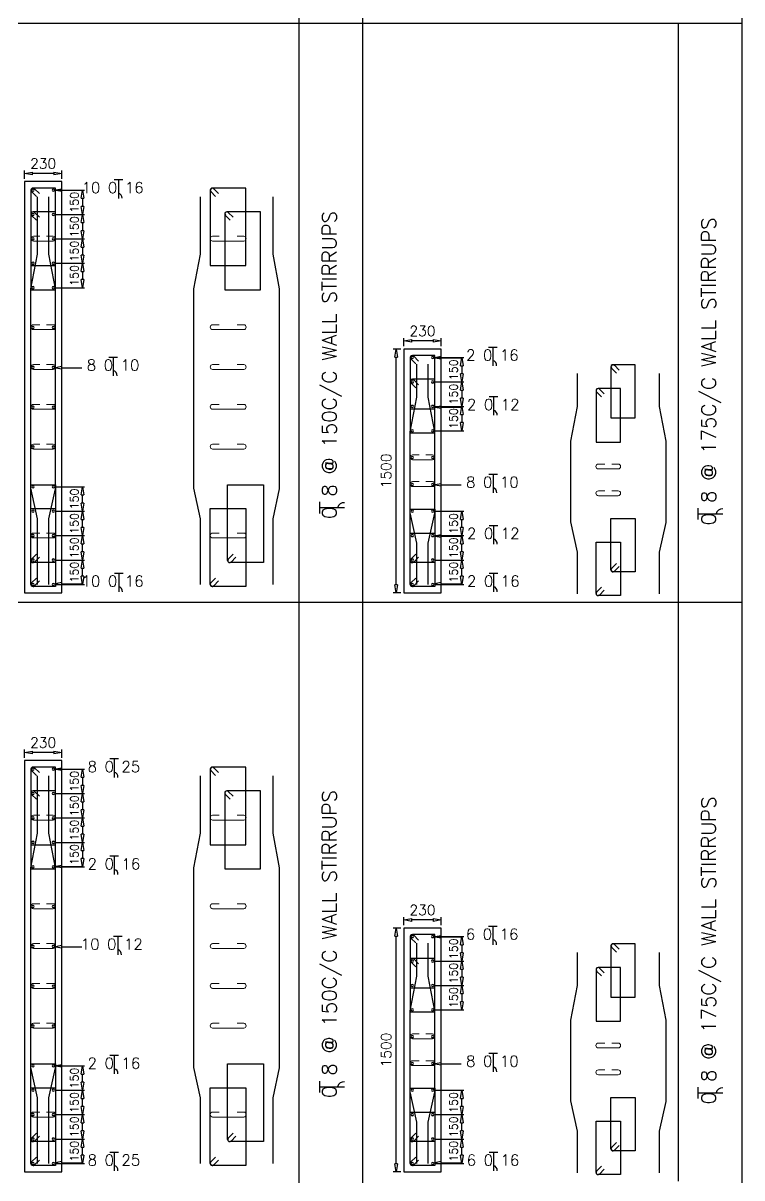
# Model space of a CAD drawing. Header units: millimetres. Extents: x 331487 to 517269, y 198509 to 399936.
# Drawn here: x 389005 to 397853, y 219869 to 234075 of the extents above; entities that cross this region are included whole.
import ezdxf

# ---------------------------------------------------------------- set-up
doc = ezdxf.new("R2010")
doc.units = ezdxf.units.MM
doc.header["$MEASUREMENT"] = 0
doc.layers.add('BEAM', color=1, linetype='Continuous', lineweight=5)
for name, color, linetype in [('COLUMN', 6, 'Continuous'), ('FOOTING', 5, 'Continuous'), ('FOOTING-SCH', 3, 'Continuous')]:
    doc.layers.add(name, color=color, linetype=linetype)
doc.styles.add('RO', font='romans.shx', dxfattribs={"height": 125})
doc.styles.add('ROMANS', font='romans.shx')

# ---------------------------------------------------------------- blocks, each defined once
blk = doc.blocks.new('_ClosedBlank')
at = {"color": 0, "linetype": 'ByBlock', "lineweight": -2}
for p, q in [((-1, 0.17), (0, 0)), ((-1, 0.17), (-1, -0.17)), ((0, 0), (-1, -0.17))]:
    blk.add_line(p, q, dxfattribs=at)

msp = doc.modelspace()

# ---------------------------------------------------------------- linework, layer by layer
at = {"color": 8, "linetype": 'Continuous'}
for p, q in [((380148, 234075), (397853, 234075)), ((380148, 226952), (397853, 226952))]:
    msp.add_line(p, q, dxfattribs=at)
at = {"color": 1, "linetype": 'Continuous'}
for p, q in [((390125, 232150), (390232, 232150)), ((390179, 232150), (390179, 231919)), ((394733, 230090), (394841, 230090)), ((394787, 230090), (394787, 229860)), ((390062, 229967), (390169, 229967)), ((390115, 229967), (390115, 229737)), ((394742, 229481), (394849, 229481)), ((394796, 229481), (394796, 229251)), ((394736, 228527), (394843, 228527)), ((394789, 228527), (394789, 228297)), ((392657, 228043), (392657, 228184)), ((392657, 228114), (392961, 228114)), ((397313, 227967), (397313, 228108)), ((397313, 228038), (397618, 228038)), ((394742, 227896), (394849, 227896)), ((394796, 227896), (394796, 227665)), ((390129, 227310), (390236, 227310)), ((390182, 227310), (390182, 227080)), ((394742, 227310), (394849, 227310)), ((394796, 227310), (394796, 227080)), ((390073, 225027), (390181, 225027)), ((390127, 225027), (390127, 224796)), ((390073, 223831), (390181, 223831)), ((390127, 223831), (390127, 223601)), ((394733, 222967), (394841, 222967)), ((394787, 222967), (394787, 222737)), ((390117, 222844), (390224, 222844)), ((390170, 222844), (390170, 222614)), ((390073, 221379), (390181, 221379)), ((390127, 221379), (390127, 221148)), ((394736, 221404), (394843, 221404)), ((394789, 221404), (394789, 221174)), ((392657, 220920), (392657, 221061)), ((392657, 220991), (392961, 220991)), ((397313, 220844), (397313, 220985)), ((397313, 220915), (397618, 220915)), ((390073, 220187), (390181, 220187)), ((390127, 220187), (390127, 219957)), ((394742, 220187), (394849, 220187)), ((394796, 220187), (394796, 219957))]:
    msp.add_line(p, q, dxfattribs=at)
for centre, radius, start, end in [((390163, 231924), 61.2, 355.5803, 75.6804), ((394772, 229864), 61.2, 355.5803, 75.6804), ((390100, 229741), 61.2, 355.5803, 75.6804), ((394780, 229255), 61.2, 355.5803, 75.6804), ((394774, 228301), 61.2, 355.5803, 75.6804), ((392955, 228094), 80.7, 85.5803, 165.6804), ((397612, 228018), 80.7, 85.5803, 165.6804), ((394780, 227670), 61.2, 355.5803, 75.6804), ((390167, 227084), 61.2, 355.5803, 75.6804), ((394780, 227084), 61.2, 355.5803, 75.6804), ((390112, 224801), 61.2, 355.5803, 75.6804), ((390112, 223605), 61.2, 355.5803, 75.6804), ((394772, 222742), 61.2, 355.5803, 75.6804), ((390155, 222618), 61.2, 355.5803, 75.6804), ((390112, 221153), 61.2, 355.5803, 75.6804), ((394774, 221178), 61.2, 355.5803, 75.6804), ((392955, 220971), 80.7, 85.5803, 165.6804), ((397612, 220895), 80.7, 85.5803, 165.6804), ((390112, 219962), 61.2, 355.5803, 75.6804), ((394780, 219962), 61.2, 355.5803, 75.6804)]:
    msp.add_arc(centre, radius, start, end, dxfattribs=at)
at = {"layer": 'BEAM', "ltscale": 0.05}
for p, q in [((389132, 231453), (389212, 231453)), ((389375, 231453), (389295, 231453)), ((391338, 231453), (391418, 231453)), ((391721, 231453), (391641, 231453)), ((389132, 231393), (389375, 231393)), ((391338, 231393), (391721, 231393)), ((389132, 230364), (389212, 230364)), ((389132, 230304), (389375, 230304)), ((389375, 230364), (389295, 230364)), ((391338, 230364), (391418, 230364)), ((391338, 230304), (391721, 230304)), ((391721, 230364), (391641, 230364)), ((389132, 229874), (389212, 229874)), ((389375, 229874), (389295, 229874)), ((391338, 229874), (391418, 229874)), ((391721, 229874), (391641, 229874)), ((389132, 229814), (389375, 229814)), ((391338, 229814), (391721, 229814)), ((389132, 229384), (389212, 229384)), ((389132, 229324), (389375, 229324)), ((389375, 229384), (389295, 229384)), ((391338, 229384), (391418, 229384)), ((391338, 229324), (391721, 229324)), ((391721, 229384), (391641, 229384)), ((389132, 228894), (389212, 228894)), ((389375, 228894), (389295, 228894)), ((391338, 228894), (391418, 228894)), ((391721, 228894), (391641, 228894)), ((389132, 228834), (389375, 228834)), ((391338, 228834), (391721, 228834)), ((393800, 228764), (393880, 228764)), ((394044, 228764), (393964, 228764)), ((393800, 228704), (394044, 228704)), ((396086, 228651), (396166, 228651)), ((396086, 228591), (396330, 228591)), ((396330, 228651), (396250, 228651)), ((393800, 228434), (393880, 228434)), ((394044, 228434), (393964, 228434)), ((393800, 228374), (394044, 228374)), ((396086, 228321), (396166, 228321)), ((396330, 228321), (396250, 228321)), ((396086, 228261), (396330, 228261)), ((389132, 227801), (389212, 227801)), ((389132, 227741), (389375, 227741)), ((389375, 227801), (389295, 227801)), ((391338, 227801), (391418, 227801)), ((391338, 227741), (391721, 227741)), ((391721, 227801), (391641, 227801)), ((389132, 224330), (389212, 224330)), ((389375, 224330), (389295, 224330)), ((391338, 224330), (391418, 224330)), ((391721, 224330), (391641, 224330)), ((389132, 224270), (389375, 224270)), ((391338, 224270), (391721, 224270)), ((389132, 223241), (389212, 223241)), ((389132, 223181), (389375, 223181)), ((389375, 223241), (389295, 223241)), ((391338, 223241), (391418, 223241)), ((391338, 223181), (391721, 223181)), ((391721, 223241), (391641, 223241)), ((389132, 222751), (389212, 222751)), ((389375, 222751), (389295, 222751)), ((391338, 222751), (391418, 222751)), ((391721, 222751), (391641, 222751)), ((389132, 222691), (389375, 222691)), ((391338, 222691), (391721, 222691)), ((389132, 222261), (389212, 222261)), ((389132, 222201), (389375, 222201)), ((389375, 222261), (389295, 222261)), ((391338, 222261), (391418, 222261)), ((391338, 222201), (391721, 222201)), ((391721, 222261), (391641, 222261)), ((389132, 221771), (389212, 221771)), ((389375, 221771), (389295, 221771)), ((391338, 221771), (391418, 221771)), ((391721, 221771), (391641, 221771)), ((389132, 221711), (389375, 221711)), ((391338, 221711), (391721, 221711)), ((393800, 221641), (393880, 221641)), ((394044, 221641), (393964, 221641)), ((393800, 221581), (394044, 221581)), ((396086, 221528), (396166, 221528)), ((396330, 221528), (396250, 221528)), ((396086, 221468), (396330, 221468)), ((393800, 221311), (393880, 221311)), ((393800, 221251), (394044, 221251)), ((394044, 221311), (393964, 221311)), ((396086, 221198), (396166, 221198)), ((396330, 221198), (396250, 221198)), ((396086, 221138), (396330, 221138)), ((389132, 220678), (389212, 220678)), ((389132, 220618), (389375, 220618)), ((389375, 220678), (389295, 220678)), ((391338, 220678), (391418, 220678)), ((391338, 220618), (391721, 220618)), ((391721, 220678), (391641, 220678))]:
    msp.add_line(p, q, dxfattribs=at)
for centre, start, end in [((389132, 231423), 90, 270), ((389375, 231423), 270, 90), ((391338, 231423), 90, 270), ((391721, 231423), 270, 90), ((389132, 230334), 90, 270), ((389375, 230334), 270, 90), ((391338, 230334), 90, 270), ((391721, 230334), 270, 90), ((389132, 229844), 90, 270), ((389375, 229844), 270, 90), ((391338, 229844), 90, 270), ((391721, 229844), 270, 90), ((389132, 229354), 90, 270), ((389375, 229354), 270, 90), ((391338, 229354), 90, 270), ((391721, 229354), 270, 90), ((389132, 228864), 90, 270), ((389375, 228864), 270, 90), ((391338, 228864), 90, 270), ((391721, 228864), 270, 90), ((393800, 228734), 90, 270), ((394044, 228734), 270, 90), ((396086, 228621), 90, 270), ((396330, 228621), 270, 90), ((393800, 228404), 90, 270), ((394044, 228404), 270, 90), ((396086, 228291), 90, 270), ((396330, 228291), 270, 90), ((389132, 227771), 90, 270), ((389375, 227771), 270, 90), ((391338, 227771), 90, 270), ((391721, 227771), 270, 90), ((389132, 224300), 90, 270), ((389375, 224300), 270, 90), ((391338, 224300), 90, 270), ((391721, 224300), 270, 90), ((389132, 223211), 90, 270), ((389375, 223211), 270, 90), ((391338, 223211), 90, 270), ((391721, 223211), 270, 90), ((389132, 222721), 90, 270), ((389375, 222721), 270, 90), ((391338, 222721), 90, 270), ((391721, 222721), 270, 90), ((389132, 222231), 90, 270), ((389375, 222231), 270, 90), ((391338, 222231), 90, 270), ((391721, 222231), 270, 90), ((389132, 221741), 90, 270), ((389375, 221741), 270, 90), ((391338, 221741), 90, 270), ((391721, 221741), 270, 90), ((393800, 221611), 90, 270), ((394044, 221611), 270, 90), ((396086, 221498), 90, 270), ((396330, 221498), 270, 90), ((393800, 221281), 90, 270), ((394044, 221281), 270, 90), ((396086, 221168), 90, 270), ((396330, 221168), 270, 90), ((389132, 220648), 90, 270), ((389375, 220648), 270, 90), ((391338, 220648), 90, 270), ((391721, 220648), 270, 90)]:
    msp.add_arc(centre, 30, start, end, dxfattribs=at)
at = {"layer": 'COLUMN'}
for p, q in [((389482, 232125), (389022, 232125)), ((389022, 232125), (389022, 227065)), ((389482, 227065), (389482, 232125)), ((394151, 230065), (393691, 230065)), ((393691, 230065), (393691, 227065)), ((394151, 227065), (394151, 230065)), ((389022, 227065), (389482, 227065)), ((393691, 227065), (394151, 227065)), ((389482, 225002), (389022, 225002)), ((389022, 225002), (389022, 219942)), ((389482, 219942), (389482, 225002)), ((394151, 222942), (393691, 222942)), ((393691, 222942), (393691, 219942)), ((394151, 219942), (394151, 222942)), ((389022, 219942), (389482, 219942)), ((393691, 219942), (394151, 219942))]:
    msp.add_line(p, q, dxfattribs=at)
at = {"layer": 'COLUMN', "color": 3}
for p, q in [((389102, 232020), (389102, 231091)), ((389110, 232003), (389170, 231943)), ((389402, 232045), (389127, 232045)), ((389205, 231978), (389145, 232038)), ((389402, 231091), (389402, 232045)), ((391308, 232020), (391308, 231091)), ((391315, 232003), (391375, 231943)), ((391748, 232045), (391333, 232045)), ((391410, 231978), (391351, 232038)), ((391748, 231091), (391748, 232045)), ((389184, 231232), (389184, 231939)), ((389321, 231232), (389321, 231939)), ((391188, 231232), (391188, 231939)), ((392082, 231232), (392082, 231939)), ((389102, 231728), (389102, 230794)), ((389110, 231710), (389170, 231650)), ((389402, 231753), (389127, 231753)), ((389205, 231686), (389145, 231746)), ((389402, 230794), (389402, 231753)), ((391488, 231728), (391488, 230794)), ((391495, 231710), (391555, 231650)), ((391928, 231753), (391513, 231753)), ((391590, 231686), (391530, 231746)), ((391928, 230794), (391928, 231753)), ((389102, 230806), (389184, 231232)), ((389402, 230806), (389321, 231232)), ((391106, 230806), (391188, 231232)), ((392163, 230806), (392082, 231232)), ((389102, 231091), (389402, 231091)), ((391308, 231091), (391748, 231091)), ((389102, 228352), (389102, 230806)), ((389102, 230794), (389402, 230794)), ((389402, 228346), (389402, 230806)), ((391106, 228352), (391106, 230806)), ((391488, 230794), (391928, 230794)), ((392163, 228346), (392163, 230806)), ((393771, 229960), (393771, 229331)), ((393778, 229943), (393838, 229883)), ((394071, 229985), (393796, 229985)), ((393873, 229918), (393813, 229978)), ((393852, 229472), (393852, 229879)), ((393990, 229472), (393990, 229879)), ((394071, 229331), (394071, 229985)), ((396540, 229872), (396265, 229872)), ((396343, 229805), (396283, 229865)), ((396540, 229217), (396540, 229872)), ((395829, 229359), (395829, 229766)), ((396240, 229847), (396240, 229217)), ((396248, 229829), (396308, 229769)), ((396840, 229359), (396840, 229766)), ((393771, 229668), (393771, 229034)), ((393778, 229650), (393838, 229590)), ((394071, 229693), (393796, 229693)), ((393873, 229626), (393813, 229686)), ((394071, 229034), (394071, 229693)), ((396357, 229579), (396082, 229579)), ((396159, 229513), (396100, 229572)), ((396357, 228921), (396357, 229579)), ((393771, 229046), (393852, 229472)), ((394071, 229046), (393990, 229472)), ((396057, 229554), (396057, 228921)), ((396064, 229537), (396124, 229477)), ((393771, 229331), (394071, 229331)), ((395748, 228933), (395829, 229359)), ((396921, 228933), (396840, 229359)), ((396240, 229217), (396540, 229217)), ((393771, 228052), (393771, 229046)), ((393771, 229034), (394071, 229034)), ((394071, 228046), (394071, 229046)), ((395748, 227939), (395748, 228933)), ((396057, 228921), (396357, 228921)), ((396921, 227933), (396921, 228933)), ((389102, 227463), (389102, 228396)), ((389102, 228396), (389402, 228396)), ((389184, 227978), (389102, 228352)), ((389321, 227978), (389402, 228346)), ((389402, 228396), (389402, 227438)), ((391188, 227978), (391106, 228352)), ((391523, 227463), (391523, 228396)), ((391523, 228396), (391963, 228396)), ((391963, 228396), (391963, 227438)), ((392082, 227978), (392163, 228346)), ((389102, 227170), (389102, 228102)), ((389102, 228102), (389402, 228102)), ((389402, 228102), (389402, 227145)), ((391308, 227170), (391308, 228102)), ((391308, 228102), (391748, 228102)), ((391748, 228102), (391748, 227145)), ((393771, 227463), (393771, 228096)), ((393771, 228096), (394071, 228096)), ((393852, 227678), (393771, 228052)), ((393990, 227678), (394071, 228046)), ((394071, 228096), (394071, 227438)), ((389184, 227169), (389184, 227978)), ((389321, 227169), (389321, 227978)), ((391188, 227169), (391188, 227978)), ((392082, 227169), (392082, 227978)), ((395829, 227565), (395748, 227939)), ((396240, 227349), (396240, 227982)), ((396240, 227982), (396540, 227982)), ((396540, 227982), (396540, 227324)), ((396840, 227565), (396921, 227933)), ((393771, 227170), (393771, 227802)), ((393771, 227802), (394071, 227802)), ((394071, 227802), (394071, 227145)), ((393852, 227169), (393852, 227678)), ((393990, 227169), (393990, 227678)), ((396057, 227057), (396057, 227689)), ((396057, 227689), (396357, 227689)), ((396357, 227689), (396357, 227032)), ((389110, 227481), (389170, 227541)), ((389402, 227438), (389127, 227438)), ((389205, 227505), (389145, 227445)), ((391530, 227481), (391590, 227541)), ((391963, 227438), (391548, 227438)), ((391625, 227505), (391566, 227445)), ((393778, 227481), (393838, 227541)), ((394071, 227438), (393796, 227438)), ((393873, 227505), (393813, 227445)), ((395829, 227056), (395829, 227565)), ((396840, 227056), (396840, 227565)), ((396248, 227367), (396308, 227427)), ((396540, 227324), (396265, 227324)), ((396343, 227391), (396283, 227332)), ((389110, 227188), (389170, 227248)), ((389205, 227212), (389145, 227153)), ((391315, 227188), (391375, 227248)), ((391410, 227212), (391351, 227153)), ((393778, 227188), (393838, 227248)), ((393873, 227212), (393813, 227153)), ((389402, 227145), (389127, 227145)), ((391748, 227145), (391333, 227145)), ((394071, 227145), (393796, 227145)), ((396064, 227075), (396124, 227135)), ((396357, 227032), (396082, 227032)), ((396159, 227099), (396100, 227039)), ((389102, 224897), (389102, 223968)), ((389110, 224880), (389170, 224820)), ((389402, 224922), (389127, 224922)), ((389205, 224855), (389145, 224915)), ((389402, 223968), (389402, 224922)), ((391308, 224897), (391308, 223968)), ((391315, 224880), (391375, 224820)), ((391748, 224922), (391333, 224922)), ((391410, 224855), (391351, 224915)), ((391748, 223968), (391748, 224922)), ((389184, 224109), (389184, 224816)), ((389321, 224109), (389321, 224816)), ((391188, 224109), (391188, 224816)), ((392082, 224109), (392082, 224816)), ((389102, 224605), (389102, 223671)), ((389402, 224630), (389127, 224630)), ((389205, 224563), (389145, 224623)), ((389402, 223671), (389402, 224630)), ((391488, 224605), (391488, 223671)), ((391928, 224630), (391513, 224630)), ((391590, 224563), (391530, 224623)), ((391928, 223671), (391928, 224630)), ((389110, 224587), (389170, 224527)), ((391495, 224587), (391555, 224527)), ((389102, 223683), (389184, 224109)), ((389402, 223683), (389321, 224109)), ((391106, 223683), (391188, 224109)), ((392163, 223683), (392082, 224109)), ((389102, 223968), (389402, 223968)), ((391308, 223968), (391748, 223968)), ((389102, 221229), (389102, 223683)), ((389102, 223671), (389402, 223671)), ((389402, 221223), (389402, 223683)), ((391106, 221229), (391106, 223683)), ((391488, 223671), (391928, 223671)), ((392163, 221223), (392163, 223683)), ((393771, 222837), (393771, 222208)), ((393778, 222820), (393838, 222760)), ((394071, 222862), (393796, 222862)), ((393873, 222795), (393813, 222855)), ((393852, 222349), (393852, 222756)), ((393990, 222349), (393990, 222756)), ((394071, 222208), (394071, 222862)), ((396540, 222749), (396265, 222749)), ((396540, 222094), (396540, 222749)), ((395829, 222236), (395829, 222643)), ((396240, 222724), (396240, 222094)), ((396248, 222706), (396308, 222646)), ((396343, 222682), (396283, 222742)), ((396840, 222236), (396840, 222643)), ((393771, 222545), (393771, 221911)), ((393778, 222527), (393838, 222467)), ((394071, 222570), (393796, 222570)), ((393873, 222503), (393813, 222563)), ((394071, 221911), (394071, 222570)), ((393771, 221923), (393852, 222349)), ((394071, 221923), (393990, 222349)), ((396057, 222432), (396057, 221798)), ((396064, 222414), (396124, 222354)), ((396357, 222457), (396082, 222457)), ((396159, 222390), (396100, 222449)), ((396357, 221798), (396357, 222457)), ((393771, 222208), (394071, 222208)), ((395748, 221810), (395829, 222236)), ((396921, 221810), (396840, 222236)), ((396240, 222094), (396540, 222094)), ((393771, 220929), (393771, 221923)), ((393771, 221911), (394071, 221911)), ((394071, 220923), (394071, 221923)), ((395748, 220816), (395748, 221810)), ((396057, 221798), (396357, 221798)), ((396921, 220810), (396921, 221810)), ((389102, 220340), (389102, 221273)), ((389102, 221273), (389402, 221273)), ((389184, 220855), (389102, 221229)), ((389321, 220855), (389402, 221223)), ((389402, 221273), (389402, 220315)), ((391188, 220855), (391106, 221229)), ((391523, 220340), (391523, 221273)), ((391523, 221273), (391963, 221273)), ((391963, 221273), (391963, 220315)), ((392082, 220855), (392163, 221223)), ((389102, 220047), (389102, 220979)), ((389102, 220979), (389402, 220979)), ((389402, 220979), (389402, 220022)), ((391308, 220047), (391308, 220979)), ((391308, 220979), (391748, 220979)), ((391748, 220979), (391748, 220022)), ((393771, 220340), (393771, 220973)), ((393771, 220973), (394071, 220973)), ((393852, 220555), (393771, 220929)), ((393990, 220555), (394071, 220923)), ((394071, 220973), (394071, 220315)), ((389184, 220046), (389184, 220855)), ((389321, 220046), (389321, 220855)), ((391188, 220046), (391188, 220855)), ((392082, 220046), (392082, 220855)), ((395829, 220442), (395748, 220816)), ((396240, 220227), (396240, 220860)), ((396240, 220860), (396540, 220860)), ((396540, 220860), (396540, 220202)), ((396840, 220442), (396921, 220810)), ((393771, 220047), (393771, 220679)), ((393771, 220679), (394071, 220679)), ((394071, 220679), (394071, 220022)), ((393852, 220046), (393852, 220555)), ((393990, 220046), (393990, 220555)), ((396057, 219934), (396057, 220566)), ((396057, 220566), (396357, 220566)), ((396357, 220566), (396357, 219909)), ((389110, 220358), (389170, 220418)), ((389205, 220382), (389145, 220322)), ((391530, 220358), (391590, 220418)), ((391625, 220382), (391566, 220322)), ((393778, 220358), (393838, 220418)), ((393873, 220382), (393813, 220322)), ((395829, 219933), (395829, 220442)), ((396840, 219933), (396840, 220442)), ((389402, 220315), (389127, 220315)), ((391963, 220315), (391548, 220315)), ((394071, 220315), (393796, 220315)), ((396248, 220244), (396308, 220304)), ((396540, 220202), (396265, 220202)), ((396343, 220268), (396283, 220209)), ((389110, 220065), (389170, 220125)), ((389205, 220089), (389145, 220030)), ((391315, 220065), (391375, 220125)), ((391410, 220089), (391351, 220030)), ((393778, 220065), (393838, 220125)), ((393873, 220089), (393813, 220030)), ((389402, 220022), (389127, 220022)), ((391748, 220022), (391333, 220022)), ((394071, 220022), (393796, 220022)), ((396064, 219952), (396124, 220012)), ((396357, 219909), (396082, 219909)), ((396159, 219976), (396100, 219916))]:
    msp.add_line(p, q, dxfattribs=at)
at = {"layer": 'COLUMN', "color": 4}
for points in [[(389483, 232019), (389727, 232019)], [(394151, 229959), (394396, 229959)], [(389483, 229836), (389727, 229836)], [(394151, 229350), (394406, 229350)], [(394151, 228396), (394396, 228396)], [(394151, 227765), (394406, 227765)], [(389483, 227179), (389738, 227179)], [(394151, 227179), (394406, 227179)], [(389483, 224896), (389727, 224896)], [(389483, 223700), (389738, 223700)], [(394151, 222836), (394396, 222836)], [(389483, 222713), (389727, 222713)], [(389483, 221248), (389738, 221248)], [(394151, 221273), (394396, 221273)], [(389483, 220056), (389738, 220056)], [(394151, 220056), (394406, 220056)]]:
    msp.add_lwpolyline(points, dxfattribs=at)
at = {"layer": 'COLUMN', "color": 3}
for centre, start, end in [((389127, 232020), 45, 180), ((389127, 232020), 90, 225), ((391333, 232020), 45, 180), ((391333, 232020), 90, 225), ((389127, 231728), 45, 180), ((389127, 231728), 90, 225), ((391513, 231728), 45, 180), ((391513, 231728), 90, 225), ((393796, 229960), 45, 180), ((393796, 229960), 90, 225), ((396265, 229847), 45, 180), ((396265, 229847), 90, 225), ((393796, 229668), 45, 180), ((393796, 229668), 90, 225), ((396082, 229554), 45, 180), ((396082, 229554), 90, 225), ((389127, 227463), 135, 270), ((389127, 227463), 180, 315), ((391548, 227463), 135, 270), ((391548, 227463), 180, 315), ((393796, 227463), 135, 270), ((393796, 227463), 180, 315), ((396265, 227349), 135, 270), ((396265, 227349), 180, 315), ((389127, 227170), 135, 270), ((389127, 227170), 180, 315), ((391333, 227170), 135, 270), ((391333, 227170), 180, 315), ((393796, 227170), 135, 270), ((393796, 227170), 180, 315), ((396082, 227057), 135, 270), ((396082, 227057), 180, 315), ((389127, 224897), 45, 180), ((389127, 224897), 90, 225), ((391333, 224897), 45, 180), ((391333, 224897), 90, 225), ((389127, 224605), 45, 180), ((389127, 224605), 90, 225), ((391513, 224605), 45, 180), ((391513, 224605), 90, 225), ((393796, 222837), 45, 180), ((393796, 222837), 90, 225), ((396265, 222724), 45, 180), ((396265, 222724), 90, 225), ((393796, 222545), 45, 180), ((393796, 222545), 90, 225), ((396082, 222432), 45, 180), ((396082, 222432), 90, 225), ((389127, 220340), 135, 270), ((389127, 220340), 180, 315), ((391548, 220340), 135, 270), ((391548, 220340), 180, 315), ((393796, 220340), 135, 270), ((393796, 220340), 180, 315), ((396265, 220227), 135, 270), ((396265, 220227), 180, 315), ((389127, 220047), 135, 270), ((391333, 220047), 135, 270), ((393796, 220047), 135, 270), ((389127, 220047), 180, 315), ((391333, 220047), 180, 315), ((393796, 220047), 180, 315), ((396082, 219934), 135, 270), ((396082, 219934), 180, 315)]:
    msp.add_arc(centre, 25, start, end, dxfattribs=at)
at = {"layer": 'COLUMN', "color": 7}
for centre, start, end in [((389127, 232020), 0, 180), ((389127, 232020), 180, 0), ((389377, 232020), 0, 180), ((389377, 232020), 180, 0), ((389127, 231720), 0, 180), ((389127, 231720), 180, 0), ((389377, 231720), 0, 180), ((389377, 231720), 180, 0), ((389127, 231420), 0, 180), ((389127, 231420), 180, 0), ((389377, 231420), 0, 180), ((389377, 231420), 180, 0), ((389127, 231120), 0, 180), ((389377, 231120), 0, 180), ((389127, 231120), 180, 0), ((389377, 231120), 180, 0), ((389127, 230820), 0, 180), ((389127, 230820), 180, 0), ((389377, 230820), 0, 180), ((389377, 230820), 180, 0), ((389127, 230330), 0, 180), ((389127, 230330), 180, 0), ((389377, 230330), 0, 180), ((389377, 230330), 180, 0), ((389127, 229840), 0, 180), ((389377, 229840), 0, 180), ((393796, 229960), 0, 180), ((393796, 229960), 180, 0), ((394046, 229960), 0, 180), ((394046, 229960), 180, 0), ((389127, 229840), 180, 0), ((389377, 229840), 180, 0), ((393796, 229660), 0, 180), ((393796, 229660), 180, 0), ((394046, 229660), 0, 180), ((394046, 229660), 180, 0), ((389127, 229350), 0, 180), ((389127, 229350), 180, 0), ((389377, 229350), 0, 180), ((389377, 229350), 180, 0), ((393796, 229360), 0, 180), ((393796, 229360), 180, 0), ((394046, 229360), 0, 180), ((394046, 229360), 180, 0), ((393796, 229060), 0, 180), ((393796, 229060), 180, 0), ((394046, 229060), 0, 180), ((394046, 229060), 180, 0), ((389127, 228860), 0, 180), ((389127, 228860), 180, 0), ((389377, 228860), 0, 180), ((389377, 228860), 180, 0), ((393796, 228730), 0, 180), ((393796, 228730), 180, 0), ((394046, 228730), 0, 180), ((394046, 228730), 180, 0), ((389127, 228370), 0, 180), ((389127, 228370), 180, 0), ((389377, 228370), 0, 180), ((389377, 228370), 180, 0), ((393796, 228400), 0, 180), ((393796, 228400), 180, 0), ((394046, 228400), 0, 180), ((394046, 228400), 180, 0), ((389127, 228070), 0, 180), ((389127, 228070), 180, 0), ((389377, 228070), 0, 180), ((389377, 228070), 180, 0), ((393796, 228070), 0, 180), ((393796, 228070), 180, 0), ((394046, 228070), 0, 180), ((394046, 228070), 180, 0), ((389127, 227770), 0, 180), ((389127, 227770), 180, 0), ((389377, 227770), 0, 180), ((389377, 227770), 180, 0), ((393796, 227770), 0, 180), ((393796, 227770), 180, 0), ((394046, 227770), 0, 180), ((394046, 227770), 180, 0), ((389127, 227470), 0, 180), ((389127, 227470), 180, 0), ((389377, 227470), 0, 180), ((389377, 227470), 180, 0), ((393796, 227470), 0, 180), ((393796, 227470), 180, 0), ((394046, 227470), 0, 180), ((394046, 227470), 180, 0), ((389127, 227170), 0, 180), ((389127, 227170), 180, 0), ((389377, 227170), 0, 180), ((389377, 227170), 180, 0), ((393796, 227170), 0, 180), ((393796, 227170), 180, 0), ((394046, 227170), 0, 180), ((394046, 227170), 180, 0), ((389127, 224897), 0, 180), ((389127, 224897), 180, 0), ((389377, 224897), 0, 180), ((389377, 224897), 180, 0), ((389127, 224597), 0, 180), ((389127, 224597), 180, 0), ((389377, 224597), 0, 180), ((389377, 224597), 180, 0), ((389127, 224297), 0, 180), ((389127, 224297), 180, 0), ((389377, 224297), 0, 180), ((389377, 224297), 180, 0), ((389127, 223997), 0, 180), ((389127, 223997), 180, 0), ((389377, 223997), 0, 180), ((389377, 223997), 180, 0), ((389127, 223697), 0, 180), ((389127, 223697), 180, 0), ((389377, 223697), 0, 180), ((389377, 223697), 180, 0), ((389127, 223207), 0, 180), ((389127, 223207), 180, 0), ((389377, 223207), 0, 180), ((389377, 223207), 180, 0), ((393796, 222837), 0, 180), ((393796, 222837), 180, 0), ((394046, 222837), 0, 180), ((394046, 222837), 180, 0), ((389127, 222717), 0, 180), ((389127, 222717), 180, 0), ((389377, 222717), 0, 180), ((389377, 222717), 180, 0), ((393796, 222537), 0, 180), ((393796, 222537), 180, 0), ((394046, 222537), 0, 180), ((394046, 222537), 180, 0), ((389127, 222227), 0, 180), ((389127, 222227), 180, 0), ((389377, 222227), 0, 180), ((389377, 222227), 180, 0), ((393796, 222237), 0, 180), ((393796, 222237), 180, 0), ((394046, 222237), 0, 180), ((394046, 222237), 180, 0), ((393796, 221937), 0, 180), ((393796, 221937), 180, 0), ((394046, 221937), 0, 180), ((394046, 221937), 180, 0), ((389127, 221737), 0, 180), ((389127, 221737), 180, 0), ((389377, 221737), 0, 180), ((389377, 221737), 180, 0), ((393796, 221607), 0, 180), ((394046, 221607), 0, 180), ((393796, 221607), 180, 0), ((394046, 221607), 180, 0), ((389127, 221247), 0, 180), ((389127, 221247), 180, 0), ((389377, 221247), 0, 180), ((389377, 221247), 180, 0), ((393796, 221277), 0, 180), ((393796, 221277), 180, 0), ((394046, 221277), 0, 180), ((394046, 221277), 180, 0), ((389127, 220947), 0, 180), ((389127, 220947), 180, 0), ((389377, 220947), 0, 180), ((389377, 220947), 180, 0), ((393796, 220947), 0, 180), ((393796, 220947), 180, 0), ((394046, 220947), 0, 180), ((394046, 220947), 180, 0), ((389127, 220647), 0, 180), ((389127, 220647), 180, 0), ((389377, 220647), 0, 180), ((389377, 220647), 180, 0), ((393796, 220647), 0, 180), ((393796, 220647), 180, 0), ((394046, 220647), 0, 180), ((394046, 220647), 180, 0), ((389127, 220347), 0, 180), ((389127, 220347), 180, 0), ((389377, 220347), 0, 180), ((389377, 220347), 180, 0), ((393796, 220347), 0, 180), ((393796, 220347), 180, 0), ((394046, 220347), 0, 180), ((394046, 220347), 180, 0), ((389127, 220047), 0, 180), ((389377, 220047), 0, 180), ((393796, 220047), 0, 180), ((394046, 220047), 0, 180), ((389127, 220047), 180, 0), ((389377, 220047), 180, 0), ((393796, 220047), 180, 0), ((394046, 220047), 180, 0)]:
    msp.add_arc(centre, 12.6, start, end, dxfattribs=at)
at = {"layer": 'FOOTING', "color": 4}
for p, q in [((389022, 232160), (389022, 232260)), ((389382, 232225), (389122, 232225)), ((389482, 232160), (389482, 232260)), ((389402, 232020), (389761, 232020)), ((389736, 231920), (389736, 231820)), ((389402, 231720), (389761, 231720)), ((389402, 231720), (389761, 231720)), ((389736, 231620), (389736, 231520)), ((389402, 231420), (389761, 231420)), ((389402, 231420), (389761, 231420)), ((389736, 231320), (389736, 231220)), ((389402, 231120), (389761, 231120)), ((389402, 231120), (389761, 231120)), ((389736, 231020), (389736, 230920)), ((389402, 230820), (389761, 230820)), ((393691, 230100), (393691, 230200)), ((394051, 230165), (393791, 230165)), ((394151, 230100), (394151, 230200)), ((393656, 230065), (393561, 230065)), ((393596, 227165), (393596, 229965)), ((394071, 229960), (394429, 229960)), ((394404, 229860), (394404, 229760)), ((394071, 229660), (394429, 229660)), ((394071, 229660), (394429, 229660)), ((394404, 229560), (394404, 229460)), ((394071, 229360), (394429, 229360)), ((394071, 229360), (394429, 229360)), ((394404, 229260), (394404, 229160)), ((394071, 229060), (394429, 229060)), ((389402, 228370), (389761, 228370)), ((389736, 228170), (389736, 228270)), ((389402, 228070), (389761, 228070)), ((389402, 228070), (389761, 228070)), ((394071, 228070), (394429, 228070)), ((389736, 227870), (389736, 227970)), ((394404, 227870), (394404, 227970)), ((389402, 227770), (389761, 227770)), ((389402, 227770), (389761, 227770)), ((394071, 227770), (394429, 227770)), ((394071, 227770), (394429, 227770)), ((389736, 227570), (389736, 227670)), ((394404, 227570), (394404, 227670)), ((389402, 227470), (389761, 227470)), ((389402, 227470), (389761, 227470)), ((394071, 227470), (394429, 227470)), ((394071, 227470), (394429, 227470)), ((389736, 227270), (389736, 227370)), ((394404, 227270), (394404, 227370)), ((389402, 227170), (389761, 227170)), ((394071, 227170), (394429, 227170)), ((393656, 227065), (393561, 227065)), ((389022, 225037), (389022, 225137)), ((389382, 225102), (389122, 225102)), ((389482, 225037), (389482, 225137)), ((389402, 224897), (389761, 224897)), ((389736, 224797), (389736, 224697)), ((389402, 224597), (389761, 224597)), ((389402, 224597), (389761, 224597)), ((389736, 224497), (389736, 224397)), ((389402, 224297), (389761, 224297)), ((389402, 224297), (389761, 224297)), ((389736, 224197), (389736, 224097)), ((389402, 223997), (389761, 223997)), ((389402, 223997), (389761, 223997)), ((389736, 223897), (389736, 223797)), ((389402, 223697), (389761, 223697)), ((393691, 222977), (393691, 223077)), ((394051, 223042), (393791, 223042)), ((394151, 222977), (394151, 223077)), ((393656, 222942), (393561, 222942)), ((393596, 220042), (393596, 222842)), ((394071, 222837), (394429, 222837)), ((394404, 222737), (394404, 222637)), ((394071, 222537), (394429, 222537)), ((394071, 222537), (394429, 222537)), ((394404, 222437), (394404, 222337)), ((394071, 222237), (394429, 222237)), ((394071, 222237), (394429, 222237)), ((394404, 222137), (394404, 222037)), ((394071, 221937), (394429, 221937)), ((389402, 221247), (389761, 221247)), ((389736, 221047), (389736, 221147)), ((389402, 220947), (389761, 220947)), ((389402, 220947), (389761, 220947)), ((394071, 220947), (394429, 220947)), ((389736, 220747), (389736, 220847)), ((394404, 220747), (394404, 220847)), ((389402, 220647), (389761, 220647)), ((389402, 220647), (389761, 220647)), ((394071, 220647), (394429, 220647)), ((394071, 220647), (394429, 220647)), ((389736, 220447), (389736, 220547)), ((394404, 220447), (394404, 220547)), ((389402, 220347), (389761, 220347)), ((389402, 220347), (389761, 220347)), ((394071, 220347), (394429, 220347)), ((394071, 220347), (394429, 220347)), ((389736, 220147), (389736, 220247)), ((394404, 220147), (394404, 220247)), ((389402, 220047), (389761, 220047)), ((393656, 219942), (393561, 219942)), ((394071, 220047), (394429, 220047))]:
    msp.add_line(p, q, dxfattribs=at)
at = {"layer": 'FOOTING-SCH', "color": 8, "linetype": 'Continuous'}
for p, q in [((393184, 264824), (393184, 202508)), ((397853, 264824), (397853, 202508)), ((392403, 212706), (392403, 255444)), ((397071, 226952), (397071, 234075)), ((397071, 219829), (397071, 226952))]:
    msp.add_line(p, q, dxfattribs=at)

# ---------------------------------------------------------------- block references
at = {"layer": 'COLUMN', "color": 4, "xscale": 100, "yscale": 100, "zscale": 100, "rotation": 180}
for p in [(389383, 232019), (389383, 229836), (394051, 229959), (394051, 229350), (394051, 228396), (394051, 227765), (389383, 227179), (394051, 227179), (389383, 224896), (389383, 223700), (394051, 222836), (389383, 222713), (389383, 221248), (394051, 221273), (389383, 220056), (394051, 220056)]:
    msp.add_blockref('_ClosedBlank', p, dxfattribs=at)
at = {"layer": 'FOOTING', "color": 4, "xscale": 100, "yscale": 100, "zscale": 100}
for p, rotation in [((389022, 232225), 180), ((389736, 232020), 90), ((389736, 231720), 270), ((389736, 231720), 90), ((389736, 231420), 270), ((389736, 231420), 90), ((389736, 231120), 270), ((389736, 231120), 90), ((389736, 230820), 270), ((393691, 230165), 180), ((393596, 230065), 90), ((394404, 229960), 90), ((394404, 229660), 270), ((394404, 229660), 90), ((394404, 229360), 270), ((394404, 229360), 90), ((394404, 229060), 270), ((389736, 228370), 90), ((389736, 228070), 270), ((389736, 228070), 90), ((394404, 228070), 90), ((389736, 227770), 270), ((394404, 227770), 270), ((389736, 227770), 90), ((394404, 227770), 90), ((389736, 227470), 270), ((389736, 227470), 90), ((394404, 227470), 270), ((394404, 227470), 90), ((389736, 227170), 270), ((393596, 227065), 270), ((394404, 227170), 270), ((389022, 225102), 180), ((389736, 224897), 90), ((389736, 224597), 270), ((389736, 224597), 90), ((389736, 224297), 270), ((389736, 224297), 90), ((389736, 223997), 270), ((389736, 223997), 90), ((389736, 223697), 270), ((393691, 223042), 180), ((393596, 222942), 90), ((394404, 222837), 90), ((394404, 222537), 270), ((394404, 222537), 90), ((394404, 222237), 270), ((394404, 222237), 90), ((394404, 221937), 270), ((389736, 221247), 90), ((389736, 220947), 270), ((389736, 220947), 90), ((394404, 220947), 90), ((389736, 220647), 270), ((389736, 220647), 90), ((394404, 220647), 270), ((394404, 220647), 90), ((389736, 220347), 270), ((389736, 220347), 90), ((394404, 220347), 270), ((394404, 220347), 90), ((389736, 220047), 270), ((394404, 220047), 270), ((393596, 219942), 270)]:
    msp.add_blockref('_ClosedBlank', p, dxfattribs=dict(at, rotation=rotation))
for p in [(389482, 232225), (394151, 230165), (389482, 225102), (394151, 223042)]:
    msp.add_blockref('_ClosedBlank', p, dxfattribs=at)

# ---------------------------------------------------------------- texts
at = {"layer": 'COLUMN', "color": 1, "style": 'ROMANS'}
for s, p in [('10 0 16', (389725, 231983)), ('2 0 16', (394457, 229923)), ('8 0 10', (389789, 229800)), ('2 0 12', (394468, 229314)), ('8 0 10', (394457, 228360)), ('2 0 12', (394468, 227729)), ('10 0 16', (389725, 227143)), ('2 0 16', (394468, 227143)), ('8 0 25', (389799, 224860)), ('2 0 16', (389799, 223664)), ('6 0 16', (394454, 222800)), ('10 0 12', (389715, 222677)), ('2 0 16', (389799, 221212)), ('8 0 10', (394457, 221237)), ('8 0 25', (389799, 220020)), ('6 0 16', (394465, 220020))]:
    msp.add_text(s, height=135, dxfattribs=at).set_placement(p)
for s, p in [(' 0 8 @ 150C/C WALL STIRRUPS', (392864, 227853)), (' 0 8 @ 175C/C WALL STIRRUPS', (397532, 227775)), (' 0 8 @ 150C/C WALL STIRRUPS', (392864, 220730)), (' 0 8 @ 175C/C WALL STIRRUPS', (397532, 220652))]:
    msp.add_text(s, height=178.2, rotation=90, dxfattribs=at).set_placement(p)
at = {"layer": 'FOOTING', "color": 3, "char_height": 125, "attachment_point": 5, "style": 'RO'}
for insert in [(389252, 232347), (393921, 230287), (389252, 225224), (393921, 223164)]:
    msp.add_mtext('230', dxfattribs=dict(at, insert=insert))
at = {"layer": 'FOOTING', "color": 3, "attachment_point": 5, "rotation": 90}
for s, insert, char_height, style in [('150', (389636, 231870), 100, 'ROMANS'), ('150', (389636, 231570), 100, 'ROMANS'), ('150', (389636, 231270), 100, 'ROMANS'), ('150', (389636, 230970), 100, 'ROMANS'), ('150', (394304, 229810), 100, 'ROMANS'), ('150', (394304, 229510), 100, 'ROMANS'), ('150', (394304, 229210), 100, 'ROMANS'), ('1500', (393473, 228565), 125, 'RO'), ('150', (389636, 228220), 100, 'ROMANS'), ('150', (389636, 227920), 100, 'ROMANS'), ('150', (394304, 227920), 100, 'ROMANS'), ('150', (389636, 227620), 100, 'ROMANS'), ('150', (394304, 227620), 100, 'ROMANS'), ('150', (389636, 227320), 100, 'ROMANS'), ('150', (394304, 227320), 100, 'ROMANS'), ('150', (389636, 224747), 100, 'ROMANS'), ('150', (389636, 224447), 100, 'ROMANS'), ('150', (389636, 224147), 100, 'ROMANS'), ('150', (389636, 223847), 100, 'ROMANS'), ('150', (394304, 222687), 100, 'ROMANS'), ('150', (394304, 222387), 100, 'ROMANS'), ('150', (394304, 222087), 100, 'ROMANS'), ('1500', (393473, 221442), 125, 'RO'), ('150', (389636, 221097), 100, 'ROMANS'), ('150', (389636, 220797), 100, 'ROMANS'), ('150', (394304, 220797), 100, 'ROMANS'), ('150', (389636, 220497), 100, 'ROMANS'), ('150', (394304, 220497), 100, 'ROMANS'), ('150', (389636, 220197), 100, 'ROMANS'), ('150', (394304, 220197), 100, 'ROMANS')]:
    msp.add_mtext(s, dxfattribs=dict(at, insert=insert, char_height=char_height, style=style))

doc.saveas('drawing.dxf')
